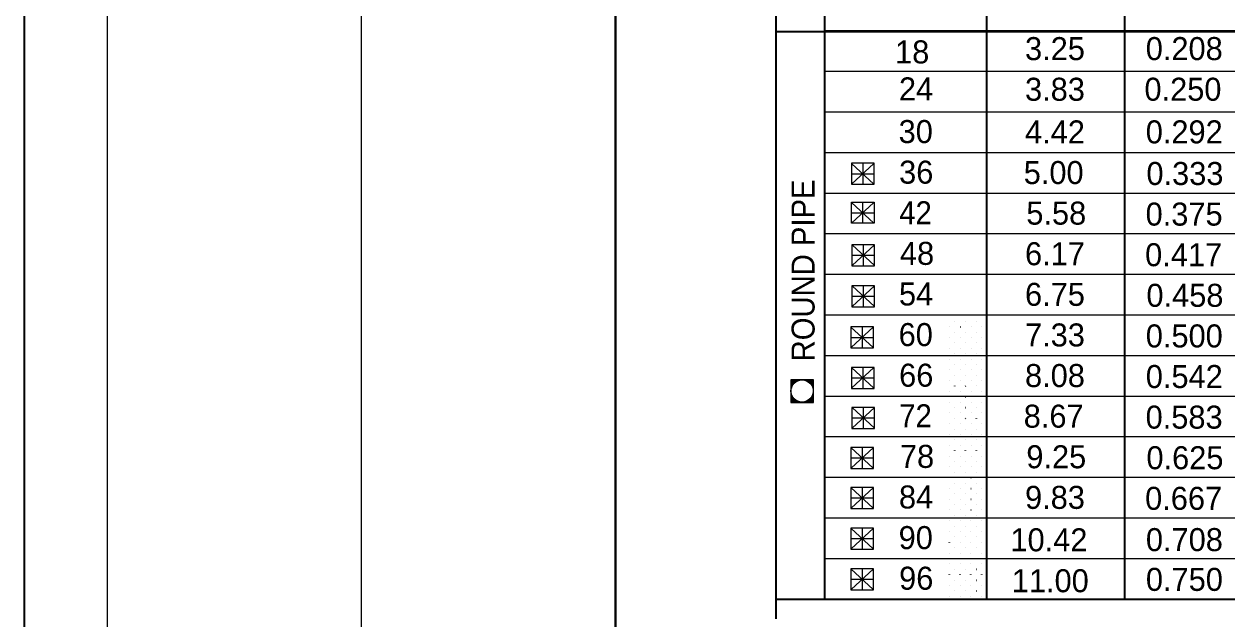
# Model space of a CAD drawing. Extents: x -63 to 307, y 317 to 587.
# Drawn here: x -63.3 to 7.7, y 471.2 to 506.4 of the extents above; entities that cross this region are included whole.
import ezdxf

# ---------------------------------------------------------------- set-up
doc = ezdxf.new("R2010")
doc.units = 0
doc.header["$LTSCALE"] = 0.54
doc.layers.add('1', color=7, linetype='Continuous', lineweight=13)
doc.layers.add('25', color=7, linetype='Continuous', lineweight=35)

msp = doc.modelspace()

# ---------------------------------------------------------------- linework, layer by layer
at = {"layer": '1'}
for p, q in [((-58.365, 323.4511), (-58.365, 553.4337)), ((-14.4269, 498.1433), (-13.1056, 496.9268)), ((-14.4227, 496.9246), (-13.1014, 498.1473)), ((-13.7662, 498.1537), (-13.7642, 496.9118)), ((-14.4322, 497.5328), (-13.09, 497.5328)), ((-14.4322, 495.2305), (-13.09, 495.2305)), ((-14.4269, 494.62), (-13.1056, 495.8366)), ((-14.4227, 495.8388), (-13.1014, 494.6159)), ((-13.7662, 494.6096), (-13.7642, 495.8515)), ((-14.3935, 493.3277), (-13.072, 492.1112)), ((-14.3892, 492.109), (-13.0679, 493.3318)), ((-13.7327, 493.3381), (-13.7306, 492.0963)), ((-14.3987, 492.7173), (-13.0565, 492.7173)), ((-14.3987, 490.301), (-13.0565, 490.301)), ((-14.3935, 490.9113), (-13.072, 489.6949)), ((-14.3892, 489.6928), (-13.0679, 490.9156)), ((-13.7327, 490.9218), (-13.7306, 489.68)), ((-14.461, 488.4836), (-13.1397, 487.2671)), ((-14.4567, 487.2651), (-13.1355, 488.4878)), ((-13.8003, 488.4941), (-13.7982, 487.2523)), ((-14.4663, 487.8733), (-13.1241, 487.8733)), ((-14.4267, 486.0858), (-13.1054, 484.8693)), ((-14.4225, 484.8673), (-13.1013, 486.0899)), ((-13.7661, 486.0963), (-13.764, 484.8544)), ((-17.4912, 485.347), (-18.0162, 485.347)), ((-17.6052, 485.3193), (-18.016, 485.3193)), ((-17.6496, 485.2918), (-18.0157, 485.2918)), ((-17.6938, 485.2641), (-18.0154, 485.2641)), ((-18.0077, 485.3589), (-18.0077, 484.8001)), ((-17.9801, 485.359), (-17.9801, 484.867)), ((-17.9524, 485.3591), (-17.9524, 484.9567)), ((-17.9247, 485.3592), (-17.9247, 485.0202)), ((-17.8972, 485.3593), (-17.8972, 485.0612)), ((-17.8695, 485.3594), (-17.8695, 485.1023)), ((-17.842, 485.3597), (-17.842, 485.1398)), ((-17.8143, 485.3598), (-17.8143, 485.1651)), ((-17.7867, 485.3598), (-17.7867, 485.1903)), ((-17.7591, 485.36), (-17.7591, 485.2158)), ((-17.7313, 485.3601), (-17.7313, 485.2407)), ((-17.7038, 485.3602), (-17.7038, 485.2578)), ((-17.6762, 485.3604), (-17.6762, 485.275)), ((-17.6485, 485.3605), (-17.6485, 485.2923)), ((-17.6208, 485.3605), (-17.6208, 485.3095)), ((-17.5932, 485.3606), (-17.5932, 485.3238)), ((-17.5657, 485.3608), (-17.5657, 485.33)), ((-17.5381, 485.3609), (-17.5381, 485.3362)), ((-17.5105, 485.361), (-17.5105, 485.3425)), ((-17.4828, 485.3613), (-17.4828, 485.3489)), ((-17.4552, 485.3613), (-17.4552, 485.3552)), ((-17.2378, 485.3613), (-17.2378, 485.3552)), ((-17.2103, 485.3613), (-17.2103, 485.3489)), ((-17.2019, 485.347), (-16.6768, 485.347)), ((-17.1827, 485.361), (-17.1827, 485.3425)), ((-17.155, 485.3609), (-17.155, 485.3362)), ((-17.1273, 485.3608), (-17.1273, 485.33)), ((-17.0997, 485.3606), (-17.0997, 485.3238)), ((-17.0878, 485.3193), (-16.6772, 485.3193)), ((-17.0722, 485.3605), (-17.0722, 485.3095)), ((-17.0445, 485.3605), (-17.0445, 485.2923)), ((-17.0434, 485.2918), (-16.6773, 485.2918)), ((-17.0169, 485.3604), (-17.0169, 485.275)), ((-16.9991, 485.2641), (-16.6776, 485.2641)), ((-16.9892, 485.3602), (-16.9892, 485.2578)), ((-16.9615, 485.3601), (-16.9615, 485.2407)), ((-16.934, 485.36), (-16.934, 485.2158)), ((-16.9063, 485.3598), (-16.9063, 485.1903)), ((-16.8787, 485.3598), (-16.8787, 485.1651)), ((-16.8511, 485.3597), (-16.8511, 485.1398)), ((-16.8235, 485.3594), (-16.8235, 485.1023)), ((-16.7958, 485.3593), (-16.7958, 485.0612)), ((-16.7682, 485.3592), (-16.7682, 485.0202)), ((-16.7405, 485.3591), (-16.7405, 484.9567)), ((-16.7129, 485.359), (-16.7129, 484.867)), ((-16.6853, 485.3589), (-16.6853, 484.8001)), ((-14.432, 485.4755), (-13.0898, 485.4755)), ((-17.7363, 485.2365), (-18.0152, 485.2365)), ((-17.7665, 485.2088), (-18.0147, 485.2088)), ((-17.7967, 485.1813), (-18.0147, 485.1813)), ((-17.8269, 485.1536), (-18.0143, 485.1536)), ((-17.8536, 485.1259), (-18.014, 485.1259)), ((-17.8723, 485.0983), (-18.0138, 485.0983)), ((-17.8909, 485.0707), (-18.0135, 485.0707)), ((-17.9095, 485.0432), (-18.0132, 485.0432)), ((-17.928, 485.0154), (-18.013, 485.0154)), ((-17.9429, 484.9878), (-18.0127, 484.9878)), ((-17.9514, 484.9602), (-18.0124, 484.9602)), ((-17.9598, 484.9325), (-18.0122, 484.9325)), ((-17.9683, 484.905), (-18.0119, 484.905)), ((-17.977, 484.8773), (-18.0117, 484.8773)), ((-17.9854, 484.8498), (-18.0115, 484.8498)), ((-17.9939, 484.822), (-18.0115, 484.822)), ((-18.0112, 484.6426), (-18.009, 484.6426)), ((-18.0107, 484.6118), (-18.0012, 484.6118)), ((-18.0101, 484.5812), (-17.9942, 484.5812)), ((-18.0098, 484.5505), (-17.987, 484.5505)), ((-17.9901, 484.5639), (-17.9901, 484.0302)), ((-16.9567, 485.2365), (-16.6779, 485.2365)), ((-16.9265, 485.2088), (-16.6782, 485.2088)), ((-16.8963, 485.1813), (-16.6784, 485.1813)), ((-16.8662, 485.1536), (-16.6787, 485.1536)), ((-16.8393, 485.1259), (-16.679, 485.1259)), ((-16.8207, 485.0983), (-16.6792, 485.0983)), ((-16.8022, 485.0707), (-16.6795, 485.0707)), ((-16.7837, 485.0432), (-16.6797, 485.0432)), ((-16.765, 485.0154), (-16.68, 485.0154)), ((-16.7502, 484.9878), (-16.6804, 484.9878)), ((-16.7417, 484.9602), (-16.6807, 484.9602)), ((-16.7332, 484.9325), (-16.6808, 484.9325)), ((-16.7246, 484.905), (-16.6812, 484.905)), ((-16.7161, 484.8773), (-16.6815, 484.8773)), ((-16.7125, 484.5433), (-16.6864, 484.5433)), ((-16.7077, 484.8498), (-16.6816, 484.8498)), ((-16.7041, 484.5709), (-16.6864, 484.5709)), ((-16.6991, 484.822), (-16.6816, 484.822)), ((-16.6902, 484.0342), (-16.6902, 484.593)), ((-18.0128, 484.0593), (-17.5125, 484.0593)), ((-18.0126, 484.09), (-17.6067, 484.09)), ((-18.0124, 484.1208), (-17.6738, 484.1208)), ((-18.0123, 484.1514), (-17.7175, 484.1514)), ((-18.012, 484.1822), (-17.761, 484.1822)), ((-18.0119, 484.2128), (-17.7938, 484.2128)), ((-18.0117, 484.2435), (-17.8251, 484.2435)), ((-18.0115, 484.2743), (-17.8561, 484.2743)), ((-18.0114, 484.3049), (-17.8758, 484.3049)), ((-18.011, 484.3356), (-17.8957, 484.3356)), ((-18.0108, 484.3663), (-17.9155, 484.3663)), ((-18.0107, 484.3969), (-17.9354, 484.3969)), ((-18.0105, 484.4277), (-17.949, 484.4277)), ((-18.0103, 484.4583), (-17.9597, 484.4583)), ((-18.0101, 484.4891), (-17.9704, 484.4891)), ((-18.01, 484.5198), (-17.9799, 484.5198)), ((-17.9595, 484.4575), (-17.9595, 484.03)), ((-17.9287, 484.3867), (-17.9287, 484.0298)), ((-17.8981, 484.3391), (-17.8981, 484.0297)), ((-17.8673, 484.2917), (-17.8673, 484.0296)), ((-17.8367, 484.2549), (-17.8367, 484.0294)), ((-17.806, 484.2248), (-17.806, 484.0293)), ((-17.7752, 484.1945), (-17.7752, 484.0291)), ((-17.7445, 484.1705), (-17.7445, 484.0289)), ((-17.7138, 484.1489), (-17.7138, 484.0288)), ((-17.6832, 484.1273), (-17.6832, 484.0288)), ((-17.6525, 484.1098), (-17.6525, 484.0285)), ((-17.6217, 484.0965), (-17.6217, 484.0283)), ((-17.5911, 484.0833), (-17.5911, 484.0282)), ((-17.5603, 484.0703), (-17.5603, 484.0281)), ((-17.5297, 484.0633), (-17.5297, 484.0279)), ((-17.499, 484.0563), (-17.499, 484.0278)), ((-17.4683, 484.0491), (-17.4683, 484.0276)), ((-17.4377, 484.042), (-17.4377, 484.0275)), ((-17.4068, 484.0407), (-17.4068, 484.0273)), ((-17.3762, 484.0398), (-17.3762, 484.0273)), ((-17.3455, 484.0389), (-17.3455, 484.0271)), ((-17.2428, 484.0318), (-17.2428, 484.0378)), ((-17.2152, 484.0318), (-17.2152, 484.0442)), ((-17.2068, 484.046), (-16.6818, 484.046)), ((-17.1876, 484.032), (-17.1876, 484.0504)), ((-17.16, 484.0321), (-17.16, 484.0568)), ((-17.1324, 484.0323), (-17.1324, 484.063)), ((-17.1047, 484.0323), (-17.1047, 484.0694)), ((-17.0928, 484.0737), (-16.682, 484.0737)), ((-17.0771, 484.0323), (-17.0771, 484.0834)), ((-17.0494, 484.0327), (-17.0494, 484.1007)), ((-17.0484, 484.1014), (-16.6822, 484.1014)), ((-17.0218, 484.0328), (-17.0218, 484.1179)), ((-17.0042, 484.129), (-16.6825, 484.129)), ((-16.9942, 484.0329), (-16.9942, 484.1351)), ((-16.9666, 484.033), (-16.9666, 484.1523)), ((-16.9617, 484.1567), (-16.6829, 484.1567)), ((-16.939, 484.0331), (-16.939, 484.1773)), ((-16.9315, 484.1842), (-16.6832, 484.1842)), ((-16.9113, 484.0331), (-16.9113, 484.2027)), ((-16.9013, 484.2118), (-16.6833, 484.2118)), ((-16.8837, 484.0332), (-16.8837, 484.228)), ((-16.871, 484.2395), (-16.6836, 484.2395)), ((-16.856, 484.0334), (-16.856, 484.2533)), ((-16.8443, 484.2671), (-16.6839, 484.2671)), ((-16.8284, 484.0336), (-16.8284, 484.2906)), ((-16.8257, 484.2948), (-16.6843, 484.2948)), ((-16.8071, 484.3223), (-16.6845, 484.3223)), ((-16.8008, 484.0337), (-16.8008, 484.3318)), ((-16.7886, 484.3499), (-16.6848, 484.3499)), ((-16.7732, 484.0338), (-16.7732, 484.3728)), ((-16.77, 484.3776), (-16.6851, 484.3776)), ((-16.7551, 484.4052), (-16.6853, 484.4052)), ((-16.7467, 484.4328), (-16.6856, 484.4328)), ((-16.7455, 484.0338), (-16.7455, 484.4364)), ((-16.7382, 484.4604), (-16.6857, 484.4604)), ((-16.7297, 484.4881), (-16.6862, 484.4881)), ((-16.7211, 484.5158), (-16.6863, 484.5158)), ((-16.7179, 484.0339), (-16.7179, 484.5261)), ((-14.3978, 483.112), (-13.0555, 483.112)), ((-14.3926, 483.7223), (-13.0712, 482.5058)), ((-14.3883, 482.5038), (-13.0671, 483.7264)), ((-13.7318, 483.7328), (-13.7298, 482.4909)), ((-14.461, 481.3587), (-13.1397, 480.1422)), ((-14.4567, 480.1403), (-13.1355, 481.363)), ((-13.8003, 481.3692), (-13.7982, 480.1275)), ((-14.4663, 480.7483), (-13.1241, 480.7483)), ((-14.461, 478.9953), (-13.1397, 477.7788)), ((-14.4567, 477.7767), (-13.1355, 478.9995)), ((-13.8003, 479.0058), (-13.7982, 477.7639)), ((-14.4663, 478.3848), (-13.1241, 478.3848)), ((-14.461, 476.5975), (-13.1397, 475.381)), ((-14.4567, 475.3789), (-13.1355, 476.6016)), ((-13.8003, 476.6079), (-13.7982, 475.3661)), ((-14.4663, 475.9871), (-13.1241, 475.9871)), ((-14.461, 474.1998), (-13.1397, 472.9833)), ((-14.4567, 472.981), (-13.1355, 474.2038)), ((-13.8003, 474.2103), (-13.7982, 472.9683)), ((-14.4663, 473.5893), (-13.1241, 473.5893))]:
    msp.add_line(p, q, dxfattribs=at)
at = {"layer": '1', "lineweight": 40}
msp.add_line((-28.3672, 335.9502), (-28.3672, 540.9349), dxfattribs=at)
at = {"layer": '1', "lineweight": 35}
for p, q in [((-18.9056, 534.4633), (-18.9056, 471.2553)), ((-16.0277, 524.69), (-16.0277, 472.415)), ((-6.4553, 524.69), (-6.4553, 472.415)), ((1.6917, 524.69), (1.6917, 472.415)), ((-18.9056, 505.9382), (78.418, 505.9382)), ((-18.9056, 472.415), (78.418, 472.415))]:
    msp.add_line(p, q, dxfattribs=at)
at = {"layer": '1', "lineweight": 25}
for p, q in [((-16.0277, 503.5926), (78.418, 503.5926)), ((-16.0277, 501.1943), (78.418, 501.1943)), ((-16.0277, 498.796), (78.418, 498.796)), ((-16.0277, 496.3978), (78.418, 496.3978)), ((-16.0277, 493.9995), (78.418, 493.9995)), ((-16.0277, 491.6013), (78.418, 491.6013)), ((-16.0277, 489.2029), (78.418, 489.2029)), ((-16.0277, 486.8047), (78.418, 486.8047)), ((-16.0277, 484.4064), (78.418, 484.4064)), ((-16.0277, 482.0081), (78.418, 482.0081)), ((-16.0277, 479.6098), (78.418, 479.6098)), ((-16.0277, 477.2116), (78.418, 477.2116)), ((-16.0277, 474.8133), (78.418, 474.8133))]:
    msp.add_line(p, q, dxfattribs=at)
for points in [[(-43.3661, 328.4509), (-43.3661, 548.4342), (301.608, 548.4342)], [(-16.0277, 505.9908), (60.8253, 505.9908), (78.418, 505.9908)]]:
    msp.add_lwpolyline(points, dxfattribs=at)
at = {"layer": '1'}
for points in [[(-14.4363, 496.9118), (-13.0942, 496.9118), (-13.0942, 498.1533), (-14.4363, 498.1533)], [(-14.4363, 495.8515), (-13.0942, 495.8515), (-13.0942, 494.6099), (-14.4363, 494.6099)], [(-14.4028, 492.0963), (-13.0607, 492.0963), (-13.0607, 493.3378), (-14.4028, 493.3378)], [(-14.4028, 489.68), (-13.0607, 489.68), (-13.0607, 490.9217), (-14.4028, 490.9217)], [(-14.4705, 487.2523), (-13.1282, 487.2523), (-13.1282, 488.4939), (-14.4705, 488.4939)], [(-14.4362, 484.8544), (-13.0939, 484.8544), (-13.0939, 486.0961), (-14.4362, 486.0961)], [(-14.402, 482.4909), (-13.0598, 482.4909), (-13.0598, 483.7325), (-14.402, 483.7325)], [(-14.4705, 480.1275), (-13.1282, 480.1275), (-13.1282, 481.369), (-14.4705, 481.369)], [(-14.4705, 477.7639), (-13.1282, 477.7639), (-13.1282, 479.0054), (-14.4705, 479.0054)], [(-14.4705, 475.3661), (-13.1282, 475.3661), (-13.1282, 476.6077), (-14.4705, 476.6077)], [(-14.4705, 472.9683), (-13.1282, 472.9683), (-13.1282, 474.2098), (-14.4705, 474.2098)]]:
    msp.add_lwpolyline(points, close=True, dxfattribs=at)
at = {"layer": '1', "lineweight": 25}
msp.add_lwpolyline([(-18.0166, 484.0255), (-16.675, 484.0255), (-16.675, 485.3671), (-18.0167, 485.367)], close=True, dxfattribs=at)
msp.add_circle((-17.3459, 484.7021), 0.6586, dxfattribs=at)
at = {"layer": '25'}
for p, q in [((-8.3187, 488.8205), (-8.3172, 488.8221)), ((-7.6824, 488.8205), (-7.6807, 488.8221)), ((-7.0459, 488.8205), (-7.0443, 488.8221)), ((-8.6386, 488.5008), (-8.637, 488.5023)), ((-8.3203, 488.1826), (-8.3187, 488.1842)), ((-8.0005, 488.5023), (-7.999, 488.5039)), ((-7.6824, 488.1842), (-7.6807, 488.1858)), ((-7.3642, 488.5023), (-7.3626, 488.5039)), ((-7.0459, 488.1842), (-7.0443, 488.1858)), ((-6.7278, 488.5023), (-6.7262, 488.5039)), ((-8.6386, 487.8643), (-8.637, 487.8659)), ((-8.3203, 487.5461), (-8.3187, 487.5478)), ((-8.0021, 487.8643), (-8.0005, 487.8659)), ((-7.684, 487.5461), (-7.6824, 487.5478)), ((-7.3642, 487.8659), (-7.3626, 487.8675)), ((-7.0459, 487.5478), (-7.0443, 487.5493)), ((-6.7278, 487.8659), (-6.7262, 487.8675)), ((-8.6386, 487.228), (-8.637, 487.2295)), ((-8.3203, 486.9098), (-8.3187, 486.9113)), ((-8.0021, 487.228), (-8.0005, 487.2295)), ((-7.684, 486.9098), (-7.6824, 486.9113)), ((-7.3657, 487.228), (-7.3642, 487.2295)), ((-7.0476, 486.9098), (-7.0459, 486.9113)), ((-6.7278, 487.2295), (-6.7262, 487.2311)), ((-8.6402, 485.9536), (-8.6386, 485.9552)), ((-8.6386, 486.5915), (-8.637, 486.5932)), ((-8.3203, 486.2733), (-8.3187, 486.2749)), ((-8.0021, 486.5915), (-8.0005, 486.5932)), ((-8.0021, 485.9552), (-8.0005, 485.9568)), ((-7.684, 486.2733), (-7.6824, 486.2749)), ((-7.3657, 486.5915), (-7.3642, 486.5932)), ((-7.3657, 485.9552), (-7.3642, 485.9568)), ((-7.0476, 486.2733), (-7.0459, 486.2749)), ((-6.7293, 486.5915), (-6.7278, 486.5932)), ((-6.7293, 485.9552), (-6.7278, 485.9568)), ((-8.6402, 485.3172), (-8.6386, 485.3188)), ((-8.3219, 485.6353), (-8.3203, 485.637)), ((-8.0037, 485.3172), (-8.0021, 485.3188)), ((-7.684, 485.637), (-7.6824, 485.6386)), ((-7.3657, 485.3188), (-7.3642, 485.3203)), ((-7.0476, 485.637), (-7.0459, 485.6386)), ((-6.7293, 485.3188), (-6.7278, 485.3203)), ((-8.6402, 484.6808), (-8.6386, 484.6824)), ((-8.3219, 484.999), (-8.3203, 485.0005)), ((-8.0037, 484.6808), (-8.0021, 484.6824)), ((-7.6855, 484.999), (-7.684, 485.0005)), ((-7.3673, 484.6808), (-7.3657, 484.6824)), ((-7.0476, 485.0005), (-7.0459, 485.0021)), ((-6.7293, 484.6824), (-6.7278, 484.684)), ((-8.6402, 484.0443), (-8.6386, 484.0459)), ((-8.3219, 484.3626), (-8.3203, 484.3642)), ((-8.0037, 484.0443), (-8.0021, 484.0459)), ((-7.6855, 484.3626), (-7.684, 484.3642)), ((-7.3673, 484.0443), (-7.3657, 484.0459)), ((-7.0492, 484.3626), (-7.0476, 484.3642)), ((-6.7309, 484.0443), (-6.7293, 484.0459)), ((-8.6417, 483.4064), (-8.6402, 483.408)), ((-8.3219, 483.7262), (-8.3203, 483.7278)), ((-8.0037, 483.408), (-8.0021, 483.4096)), ((-7.6855, 483.7262), (-7.684, 483.7278)), ((-7.3673, 483.408), (-7.3657, 483.4096)), ((-7.0492, 483.7262), (-7.0476, 483.7278)), ((-6.7309, 483.408), (-6.7293, 483.4096)), ((-8.6417, 482.77), (-8.6402, 482.7716)), ((-8.3236, 483.0882), (-8.3219, 483.0898)), ((-8.3236, 482.4518), (-8.3219, 482.4534)), ((-8.0053, 482.77), (-8.0037, 482.7716)), ((-7.6871, 482.4518), (-7.6855, 482.4534)), ((-7.6855, 483.0898), (-7.684, 483.0913)), ((-7.3673, 482.7716), (-7.3657, 482.7732)), ((-7.0492, 483.0898), (-7.0476, 483.0913)), ((-7.0492, 482.4534), (-7.0476, 482.455)), ((-6.7309, 482.7716), (-6.7293, 482.7732)), ((-8.6417, 482.1336), (-8.6402, 482.1352)), ((-8.3236, 481.8153), (-8.3219, 481.817)), ((-8.0053, 482.1336), (-8.0037, 482.1352)), ((-7.6871, 481.8153), (-7.6855, 481.817)), ((-7.369, 482.1336), (-7.3673, 482.1352)), ((-7.0507, 481.8153), (-7.0492, 481.817)), ((-6.7309, 482.1352), (-6.7293, 482.1368)), ((-8.6417, 481.4973), (-8.6402, 481.4988)), ((-8.3236, 481.179), (-8.3219, 481.1806)), ((-8.0053, 481.4973), (-8.0037, 481.4988)), ((-7.6871, 481.179), (-7.6855, 481.1806)), ((-7.369, 481.4973), (-7.3673, 481.4988)), ((-7.0507, 481.179), (-7.0492, 481.1806)), ((-6.7325, 481.4973), (-6.7309, 481.4988)), ((-8.6433, 480.8592), (-8.6417, 480.8608)), ((-8.3252, 480.541), (-8.3236, 480.5426)), ((-8.0053, 480.8608), (-8.0037, 480.8624)), ((-7.6871, 480.5426), (-7.6855, 480.5442)), ((-7.369, 480.8608), (-7.3673, 480.8624)), ((-7.0507, 480.5426), (-7.0492, 480.5442)), ((-6.7325, 480.8608), (-6.7309, 480.8624)), ((-8.6433, 480.2228), (-8.6417, 480.2244)), ((-8.6433, 479.5864), (-8.6417, 479.588)), ((-8.3252, 479.9046), (-8.3236, 479.9063)), ((-8.0069, 480.2228), (-8.0053, 480.2244)), ((-8.0069, 479.5864), (-8.0053, 479.588)), ((-7.6887, 479.9046), (-7.6871, 479.9063)), ((-7.3705, 479.5864), (-7.369, 479.588)), ((-7.369, 480.2244), (-7.3673, 480.226)), ((-7.0507, 479.9063), (-7.0492, 479.9078)), ((-6.7325, 480.2244), (-6.7309, 480.226)), ((-6.7325, 479.588), (-6.7309, 479.5896)), ((-8.6433, 478.95), (-8.6417, 478.9517)), ((-8.3252, 479.2683), (-8.3236, 479.2698)), ((-8.0069, 478.95), (-8.0053, 478.9517)), ((-7.6887, 479.2683), (-7.6871, 479.2698)), ((-7.3705, 478.95), (-7.369, 478.9517)), ((-7.0523, 479.2683), (-7.0507, 479.2698)), ((-6.7342, 478.95), (-6.7325, 478.9517)), ((-8.6449, 478.312), (-8.6433, 478.3136)), ((-8.3252, 478.6318), (-8.3236, 478.6334)), ((-8.0069, 478.3136), (-8.0053, 478.3152)), ((-7.6887, 478.6318), (-7.6871, 478.6334)), ((-7.3705, 478.3136), (-7.369, 478.3152)), ((-7.0523, 478.6318), (-7.0507, 478.6334)), ((-6.7342, 478.3136), (-6.7325, 478.3152)), ((-8.6449, 477.6757), (-8.6433, 477.6773)), ((-8.3267, 477.9938), (-8.3252, 477.9954)), ((-8.0085, 477.6757), (-8.0069, 477.6773)), ((-7.6887, 477.9954), (-7.6871, 477.997)), ((-7.3705, 477.6773), (-7.369, 477.6788)), ((-7.0523, 477.9954), (-7.0507, 477.997)), ((-6.7342, 477.6773), (-6.7325, 477.6788)), ((-8.6449, 477.0393), (-8.6433, 477.0408)), ((-8.3267, 477.3574), (-8.3252, 477.359)), ((-8.3267, 476.7211), (-8.3252, 476.7227)), ((-8.0085, 477.0393), (-8.0069, 477.0408)), ((-7.6903, 477.3574), (-7.6887, 477.359)), ((-7.6903, 476.7211), (-7.6887, 476.7227)), ((-7.3721, 477.0393), (-7.3705, 477.0408)), ((-7.0539, 476.7211), (-7.0523, 476.7227)), ((-7.0523, 477.359), (-7.0507, 477.3606)), ((-6.7342, 477.0408), (-6.7325, 477.0424)), ((-8.6449, 476.4028), (-8.6433, 476.4044)), ((-8.3267, 476.0846), (-8.3252, 476.0863)), ((-8.0085, 476.4028), (-8.0069, 476.4044)), ((-7.6903, 476.0846), (-7.6887, 476.0863)), ((-7.3721, 476.4028), (-7.3705, 476.4044)), ((-7.0539, 476.0846), (-7.0523, 476.0863)), ((-6.7357, 476.4028), (-6.7342, 476.4044)), ((-8.6465, 475.7649), (-8.6449, 475.7665)), ((-8.3283, 475.4467), (-8.3267, 475.4483)), ((-8.0085, 475.7665), (-8.0069, 475.768)), ((-7.6903, 475.4483), (-7.6887, 475.4498)), ((-7.3721, 475.7665), (-7.3705, 475.768)), ((-7.0539, 475.4483), (-7.0523, 475.4498)), ((-6.7357, 475.7665), (-6.7342, 475.768)), ((-8.6465, 475.1284), (-8.6449, 475.1301)), ((-8.3283, 474.8103), (-8.3267, 474.8118)), ((-8.0102, 475.1284), (-8.0085, 475.1301)), ((-7.6919, 474.8103), (-7.6903, 474.8118)), ((-7.3721, 475.1301), (-7.3705, 475.1317)), ((-7.0539, 474.8118), (-7.0523, 474.8134)), ((-6.7357, 475.1301), (-6.7342, 475.1317)), ((-8.6465, 474.4921), (-8.6449, 474.4937)), ((-8.3283, 474.1738), (-8.3267, 474.1755)), ((-8.0102, 474.4921), (-8.0085, 474.4937)), ((-7.6919, 474.1738), (-7.6903, 474.1755)), ((-7.3737, 474.4921), (-7.3721, 474.4937)), ((-7.0555, 474.1738), (-7.0539, 474.1755)), ((-6.7357, 474.4937), (-6.7342, 474.4953)), ((-8.6481, 473.2177), (-8.6465, 473.2193)), ((-8.6465, 473.8557), (-8.6449, 473.8573)), ((-8.3283, 473.5375), (-8.3267, 473.539)), ((-8.0102, 473.8557), (-8.0085, 473.8573)), ((-8.0102, 473.2193), (-8.0085, 473.2209)), ((-7.6919, 473.5375), (-7.6903, 473.539)), ((-7.3737, 473.8557), (-7.3721, 473.8573)), ((-7.3737, 473.2193), (-7.3721, 473.2209)), ((-7.0555, 473.5375), (-7.0539, 473.539)), ((-6.7373, 473.8557), (-6.7357, 473.8573)), ((-6.7373, 473.2193), (-6.7357, 473.2209)), ((-8.6481, 472.5813), (-8.6465, 472.5828)), ((-8.3298, 472.8995), (-8.3283, 472.9011)), ((-8.0117, 472.5813), (-8.0102, 472.5828)), ((-7.6919, 472.9011), (-7.6903, 472.9027)), ((-7.3737, 472.5828), (-7.3721, 472.5844)), ((-7.0555, 472.9011), (-7.0539, 472.9027)), ((-6.7373, 472.5828), (-6.7357, 472.5844))]:
    msp.add_line(p, q, dxfattribs=at)
msp.add_lwpolyline([(-63.2988, 317.1454), (307.2297, 317.1454), (307.2297, 587.4658), (-63.2988, 587.4658)], close=True, dxfattribs=at)

# ---------------------------------------------------------------- texts
at = {"layer": '1'}
for s, p in [('18', (-11.8534, 504.0536)), ('3.25', (-4.179, 504.2463)), ('0.208', (2.9514, 504.2488)), ('24', (-11.6252, 501.8683)), ('3.83', (-4.179, 501.8465)), ('0.250', (2.8747, 501.8491)), ('30', (-11.6442, 499.3488)), ('4.42', (-4.179, 499.3268)), ('0.292', (2.9514, 499.3296)), ('36', (-11.6155, 496.9504)), ('5.00', (-4.2558, 496.9285)), ('0.333', (2.9918, 496.8712)), ('5.58', (-4.1022, 494.5303)), ('0.375', (2.9438, 494.4729)), ('48', (-11.5675, 492.1539)), ('6.17', (-4.179, 492.132)), ('0.417', (2.915, 492.0746)), ('54', (-11.6252, 489.7556)), ('6.75', (-4.179, 489.7338)), ('0.458', (2.9918, 489.6763)), ('60', (-11.6442, 487.3573)), ('7.33', (-4.179, 487.3354)), ('0.500', (2.9533, 487.2781)), ('66', (-11.6155, 484.9591)), ('8.08', (-4.179, 484.9372)), ('0.542', (2.9533, 484.8798)), ('8.67', (-4.2558, 482.5389)), ('0.583', (2.9438, 482.4815)), ('78', (-11.5675, 480.1625)), ('9.25', (-4.1022, 480.1406)), ('0.625', (2.9918, 480.0833)), ('84', (-11.6252, 477.7643)), ('9.83', (-4.179, 477.7423)), ('0.667', (2.915, 477.6852)), ('90', (-11.6442, 475.366)), ('10.42', (-5.0405, 475.2346)), ('0.708', (2.9602, 475.2467)), ('96', (-11.6155, 472.9677)), ('11.00', (-4.9609, 472.8183)), ('0.750', (2.9602, 472.8985))]:
    msp.add_text(s, height=1.359, dxfattribs=at).set_placement(p)
at = {"layer": '1', "width": 0.95}
msp.add_text('ROUND PIPE', height=1.359, rotation=90, dxfattribs=at).set_placement((-16.6079, 486.4538))
for s, p in [('42', (-11.6059, 494.5522)), ('72', (-11.6059, 482.5608))]:
    msp.add_text(s, height=1.359, dxfattribs=at).set_placement(p)

doc.saveas('drawing.dxf')
